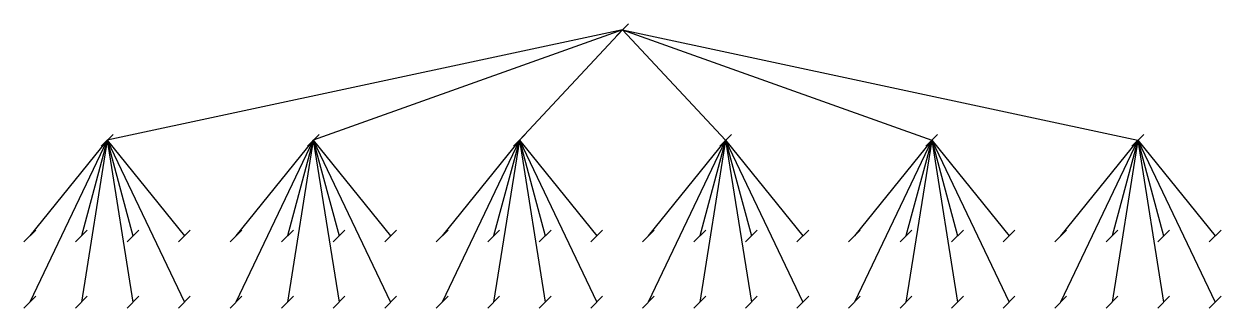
# Model space of a CAD drawing. Header units: millimetres. Extents: x 87 to 1713, y 722 to 1108.
import ezdxf

# ---------------------------------------------------------------- set-up
doc = ezdxf.new("R2010")
doc.units = ezdxf.units.MM

# ---------------------------------------------------------------- blocks, each defined once
blk = doc.blocks.new('BUSBAR-MAIN')
at = {"layer": 'SYMBOL'}
blk.add_line((-8, -8), (8, 8), dxfattribs=at)
blk = doc.blocks.new('MCC-P1')
at = {"layer": 'SYMBOL'}
blk.add_line((-8, -8), (8, 8), dxfattribs=at)
blk = doc.blocks.new('MTR-P1M1')
at = {"layer": 'SYMBOL'}
blk.add_line((-8, -8), (8, 8), dxfattribs=at)
blk = doc.blocks.new('MTR-P1M2')
at = {"layer": 'SYMBOL'}
blk.add_line((-8, -8), (8, 8), dxfattribs=at)
blk = doc.blocks.new('MTR-P1M3')
at = {"layer": 'SYMBOL'}
blk.add_line((-8, -8), (8, 8), dxfattribs=at)
blk = doc.blocks.new('MTR-P1M4')
at = {"layer": 'SYMBOL'}
blk.add_line((-8, -8), (8, 8), dxfattribs=at)
blk = doc.blocks.new('MTR-P1M5')
at = {"layer": 'SYMBOL'}
blk.add_line((-8, -8), (8, 8), dxfattribs=at)
blk = doc.blocks.new('MTR-P1M6')
at = {"layer": 'SYMBOL'}
blk.add_line((-8, -8), (8, 8), dxfattribs=at)
blk = doc.blocks.new('MTR-P1M7')
at = {"layer": 'SYMBOL'}
blk.add_line((-8, -8), (8, 8), dxfattribs=at)
blk = doc.blocks.new('MTR-P1M8')
at = {"layer": 'SYMBOL'}
blk.add_line((-8, -8), (8, 8), dxfattribs=at)
blk = doc.blocks.new('MCC-P2')
at = {"layer": 'SYMBOL'}
blk.add_line((-8, -8), (8, 8), dxfattribs=at)
blk = doc.blocks.new('MTR-P2M1')
at = {"layer": 'SYMBOL'}
blk.add_line((-8, -8), (8, 8), dxfattribs=at)
blk = doc.blocks.new('MTR-P2M2')
at = {"layer": 'SYMBOL'}
blk.add_line((-8, -8), (8, 8), dxfattribs=at)
blk = doc.blocks.new('MTR-P2M3')
at = {"layer": 'SYMBOL'}
blk.add_line((-8, -8), (8, 8), dxfattribs=at)
blk = doc.blocks.new('MTR-P2M4')
at = {"layer": 'SYMBOL'}
blk.add_line((-8, -8), (8, 8), dxfattribs=at)
blk = doc.blocks.new('MTR-P2M5')
at = {"layer": 'SYMBOL'}
blk.add_line((-8, -8), (8, 8), dxfattribs=at)
blk = doc.blocks.new('MTR-P2M6')
at = {"layer": 'SYMBOL'}
blk.add_line((-8, -8), (8, 8), dxfattribs=at)
blk = doc.blocks.new('MTR-P2M7')
at = {"layer": 'SYMBOL'}
blk.add_line((-8, -8), (8, 8), dxfattribs=at)
blk = doc.blocks.new('MTR-P2M8')
at = {"layer": 'SYMBOL'}
blk.add_line((-8, -8), (8, 8), dxfattribs=at)
blk = doc.blocks.new('MCC-P3')
at = {"layer": 'SYMBOL'}
blk.add_line((-8, -8), (8, 8), dxfattribs=at)
blk = doc.blocks.new('MTR-P3M1')
at = {"layer": 'SYMBOL'}
blk.add_line((-8, -8), (8, 8), dxfattribs=at)
blk = doc.blocks.new('MTR-P3M2')
at = {"layer": 'SYMBOL'}
blk.add_line((-8, -8), (8, 8), dxfattribs=at)
blk = doc.blocks.new('MTR-P3M3')
at = {"layer": 'SYMBOL'}
blk.add_line((-8, -8), (8, 8), dxfattribs=at)
blk = doc.blocks.new('MTR-P3M4')
at = {"layer": 'SYMBOL'}
blk.add_line((-8, -8), (8, 8), dxfattribs=at)
blk = doc.blocks.new('MTR-P3M5')
at = {"layer": 'SYMBOL'}
blk.add_line((-8, -8), (8, 8), dxfattribs=at)
blk = doc.blocks.new('MTR-P3M6')
at = {"layer": 'SYMBOL'}
blk.add_line((-8, -8), (8, 8), dxfattribs=at)
blk = doc.blocks.new('MTR-P3M7')
at = {"layer": 'SYMBOL'}
blk.add_line((-8, -8), (8, 8), dxfattribs=at)
blk = doc.blocks.new('MTR-P3M8')
at = {"layer": 'SYMBOL'}
blk.add_line((-8, -8), (8, 8), dxfattribs=at)
blk = doc.blocks.new('MCC-P4')
at = {"layer": 'SYMBOL'}
blk.add_line((-8, -8), (8, 8), dxfattribs=at)
blk = doc.blocks.new('MTR-P4M1')
at = {"layer": 'SYMBOL'}
blk.add_line((-8, -8), (8, 8), dxfattribs=at)
blk = doc.blocks.new('MTR-P4M2')
at = {"layer": 'SYMBOL'}
blk.add_line((-8, -8), (8, 8), dxfattribs=at)
blk = doc.blocks.new('MTR-P4M3')
at = {"layer": 'SYMBOL'}
blk.add_line((-8, -8), (8, 8), dxfattribs=at)
blk = doc.blocks.new('MTR-P4M4')
at = {"layer": 'SYMBOL'}
blk.add_line((-8, -8), (8, 8), dxfattribs=at)
blk = doc.blocks.new('MTR-P4M5')
at = {"layer": 'SYMBOL'}
blk.add_line((-8, -8), (8, 8), dxfattribs=at)
blk = doc.blocks.new('MTR-P4M6')
at = {"layer": 'SYMBOL'}
blk.add_line((-8, -8), (8, 8), dxfattribs=at)
blk = doc.blocks.new('MTR-P4M7')
at = {"layer": 'SYMBOL'}
blk.add_line((-8, -8), (8, 8), dxfattribs=at)
blk = doc.blocks.new('MTR-P4M8')
at = {"layer": 'SYMBOL'}
blk.add_line((-8, -8), (8, 8), dxfattribs=at)
blk = doc.blocks.new('MCC-P5')
at = {"layer": 'SYMBOL'}
blk.add_line((-8, -8), (8, 8), dxfattribs=at)
blk = doc.blocks.new('MTR-P5M1')
at = {"layer": 'SYMBOL'}
blk.add_line((-8, -8), (8, 8), dxfattribs=at)
blk = doc.blocks.new('MTR-P5M2')
at = {"layer": 'SYMBOL'}
blk.add_line((-8, -8), (8, 8), dxfattribs=at)
blk = doc.blocks.new('MTR-P5M3')
at = {"layer": 'SYMBOL'}
blk.add_line((-8, -8), (8, 8), dxfattribs=at)
blk = doc.blocks.new('MTR-P5M4')
at = {"layer": 'SYMBOL'}
blk.add_line((-8, -8), (8, 8), dxfattribs=at)
blk = doc.blocks.new('MTR-P5M5')
at = {"layer": 'SYMBOL'}
blk.add_line((-8, -8), (8, 8), dxfattribs=at)
blk = doc.blocks.new('MTR-P5M6')
at = {"layer": 'SYMBOL'}
blk.add_line((-8, -8), (8, 8), dxfattribs=at)
blk = doc.blocks.new('MTR-P5M7')
at = {"layer": 'SYMBOL'}
blk.add_line((-8, -8), (8, 8), dxfattribs=at)
blk = doc.blocks.new('MTR-P5M8')
at = {"layer": 'SYMBOL'}
blk.add_line((-8, -8), (8, 8), dxfattribs=at)
blk = doc.blocks.new('MCC-P6')
at = {"layer": 'SYMBOL'}
blk.add_line((-8, -8), (8, 8), dxfattribs=at)
blk = doc.blocks.new('MTR-P6M1')
at = {"layer": 'SYMBOL'}
blk.add_line((-8, -8), (8, 8), dxfattribs=at)
blk = doc.blocks.new('MTR-P6M2')
at = {"layer": 'SYMBOL'}
blk.add_line((-8, -8), (8, 8), dxfattribs=at)
blk = doc.blocks.new('MTR-P6M3')
at = {"layer": 'SYMBOL'}
blk.add_line((-8, -8), (8, 8), dxfattribs=at)
blk = doc.blocks.new('MTR-P6M4')
at = {"layer": 'SYMBOL'}
blk.add_line((-8, -8), (8, 8), dxfattribs=at)
blk = doc.blocks.new('MTR-P6M5')
at = {"layer": 'SYMBOL'}
blk.add_line((-8, -8), (8, 8), dxfattribs=at)
blk = doc.blocks.new('MTR-P6M6')
at = {"layer": 'SYMBOL'}
blk.add_line((-8, -8), (8, 8), dxfattribs=at)
blk = doc.blocks.new('MTR-P6M7')
at = {"layer": 'SYMBOL'}
blk.add_line((-8, -8), (8, 8), dxfattribs=at)
blk = doc.blocks.new('MTR-P6M8')
at = {"layer": 'SYMBOL'}
blk.add_line((-8, -8), (8, 8), dxfattribs=at)

msp = doc.modelspace()

# ---------------------------------------------------------------- linework, layer by layer
at = {"layer": 'WIRE'}
for p, q in [((900, 1100), (200, 950)), ((900, 1100), (480, 950)), ((900, 1100), (760, 950)), ((900, 1100), (1040, 950)), ((900, 1100), (1320, 950)), ((900, 1100), (1600, 950)), ((200, 950), (95, 820)), ((200, 950), (95, 730)), ((200, 950), (165, 820)), ((200, 950), (165, 730)), ((200, 950), (235, 820)), ((200, 950), (305, 820)), ((200, 950), (235, 730)), ((200, 950), (305, 730)), ((480, 950), (375, 820)), ((480, 950), (375, 730)), ((480, 950), (445, 820)), ((480, 950), (445, 730)), ((480, 950), (515, 820)), ((480, 950), (585, 820)), ((480, 950), (515, 730)), ((480, 950), (585, 730)), ((760, 950), (655, 820)), ((760, 950), (655, 730)), ((760, 950), (725, 820)), ((760, 950), (725, 730)), ((760, 950), (795, 820)), ((760, 950), (865, 820)), ((760, 950), (795, 730)), ((760, 950), (865, 730)), ((1040, 950), (935, 820)), ((1040, 950), (935, 730)), ((1040, 950), (1005, 820)), ((1040, 950), (1005, 730)), ((1040, 950), (1075, 820)), ((1040, 950), (1145, 820)), ((1040, 950), (1075, 730)), ((1040, 950), (1145, 730)), ((1320, 950), (1215, 820)), ((1320, 950), (1215, 730)), ((1320, 950), (1285, 820)), ((1320, 950), (1285, 730)), ((1320, 950), (1355, 820)), ((1320, 950), (1425, 820)), ((1320, 950), (1355, 730)), ((1320, 950), (1425, 730)), ((1600, 950), (1495, 820)), ((1600, 950), (1495, 730)), ((1600, 950), (1565, 820)), ((1600, 950), (1565, 730)), ((1600, 950), (1635, 820)), ((1600, 950), (1705, 820)), ((1600, 950), (1635, 730)), ((1600, 950), (1705, 730))]:
    msp.add_line(p, q, dxfattribs=at)

# ---------------------------------------------------------------- block references
at = {"layer": 'SYMBOL'}
for name, p in [('BUSBAR-MAIN', (900, 1100)), ('MCC-P1', (200, 950)), ('MCC-P2', (480, 950)), ('MCC-P3', (760, 950)), ('MCC-P4', (1040, 950)), ('MCC-P5', (1320, 950)), ('MCC-P6', (1600, 950)), ('MTR-P1M1', (95, 820)), ('MTR-P1M2', (165, 820)), ('MTR-P1M3', (235, 820)), ('MTR-P1M4', (305, 820)), ('MTR-P2M1', (375, 820)), ('MTR-P2M2', (445, 820)), ('MTR-P2M3', (515, 820)), ('MTR-P2M4', (585, 820)), ('MTR-P3M1', (655, 820)), ('MTR-P3M2', (725, 820)), ('MTR-P3M3', (795, 820)), ('MTR-P3M4', (865, 820)), ('MTR-P4M1', (935, 820)), ('MTR-P4M2', (1005, 820)), ('MTR-P4M3', (1075, 820)), ('MTR-P4M4', (1145, 820)), ('MTR-P5M1', (1215, 820)), ('MTR-P5M2', (1285, 820)), ('MTR-P5M3', (1355, 820)), ('MTR-P5M4', (1425, 820)), ('MTR-P6M1', (1495, 820)), ('MTR-P6M2', (1565, 820)), ('MTR-P6M3', (1635, 820)), ('MTR-P6M4', (1705, 820)), ('MTR-P1M5', (95, 730)), ('MTR-P1M6', (165, 730)), ('MTR-P1M7', (235, 730)), ('MTR-P1M8', (305, 730)), ('MTR-P2M5', (375, 730)), ('MTR-P2M6', (445, 730)), ('MTR-P2M7', (515, 730)), ('MTR-P2M8', (585, 730)), ('MTR-P3M5', (655, 730)), ('MTR-P3M6', (725, 730)), ('MTR-P3M7', (795, 730)), ('MTR-P3M8', (865, 730)), ('MTR-P4M5', (935, 730)), ('MTR-P4M6', (1005, 730)), ('MTR-P4M7', (1075, 730)), ('MTR-P4M8', (1145, 730)), ('MTR-P5M5', (1215, 730)), ('MTR-P5M6', (1285, 730)), ('MTR-P5M7', (1355, 730)), ('MTR-P5M8', (1425, 730)), ('MTR-P6M5', (1495, 730)), ('MTR-P6M6', (1565, 730)), ('MTR-P6M7', (1635, 730)), ('MTR-P6M8', (1705, 730))]:
    msp.add_blockref(name, p, dxfattribs=at)

doc.saveas('drawing.dxf')
